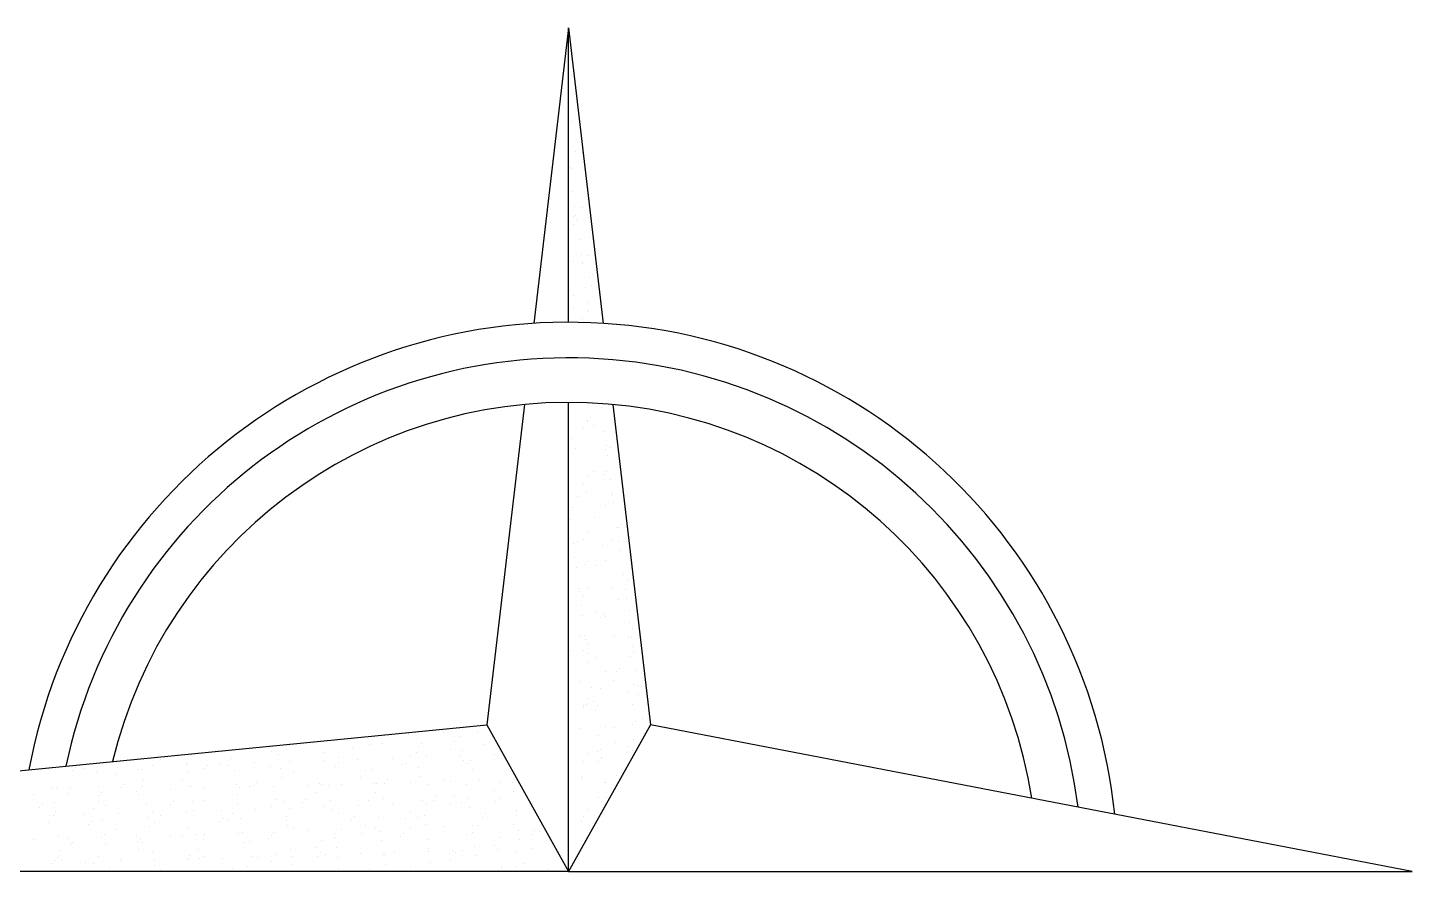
# Model space of a CAD drawing. Header units: inches. Extents: x -7543 to -822, y 102837 to 190349.
# Drawn here: x -837.5131 to -837.4535, y 102837.2486 to 102837.2849 of the extents above; entities that cross this region are included whole.
import ezdxf

# ---------------------------------------------------------------- set-up
doc = ezdxf.new("R2010")
doc.units = ezdxf.units.IN
doc.header["$MEASUREMENT"] = 0
doc.layers.get('0').update_dxf_attribs({"lineweight": 25})
doc.layers.add('ICOL', color=55, linetype='Continuous', lineweight=25)

# ---------------------------------------------------------------- blocks, each defined once
blk = doc.blocks.new('*X85')
at = {"color": 0}
for p, q in [((35.35100634536617, 26.69124596100903), (35.35100634536617, 26.69124596100903)), ((35.38757654664479, 26.68428732646171), (35.38757654664479, 26.68428732646171)), ((35.39126293332884, 26.68090937542364), (35.39126293332884, 26.68090937542364)), ((35.40216813763268, 26.69100057951342), (35.40216813763268, 26.69100057951342)), ((35.31622096837735, 26.66798536634149), (35.31622096837735, 26.66798536634149)), ((35.32403233179627, 26.67054807242274), (35.32403233179627, 26.67054807242274)), ((35.32745401455333, 26.66673381516303), (35.32745401455333, 26.66673381516303)), ((35.37006989115426, 26.67347154349571), (35.37006989115426, 26.67347154349571)), ((35.37805019608783, 26.67249423207156), (35.37805019608783, 26.67249423207156)), ((35.37850380561239, 26.66809854741224), (35.37850380561239, 26.66809854741224)), ((35.38249418137328, 26.66597333522792), (35.38249418137328, 26.66597333522792)), ((35.39290435241771, 26.66734386024623), (35.39290435241771, 26.66734386024623)), ((35.40866267847756, 26.6649654465239), (35.40866267847756, 26.6649654465239)), ((35.40916404814424, 26.66948448979864), (35.40916404814424, 26.66948448979864)), ((35.43040201836477, 26.67316199271945), (35.43040201836477, 26.67316199271945)), ((35.32865872540068, 26.65888576299038), (35.32865872540068, 26.65888576299038)), ((35.33114040123738, 26.66335586412495), (35.33114040123738, 26.66335586412495)), ((35.33906889644511, 26.66025628800869), (35.33906889644511, 26.66025628800869)), ((35.34658306042662, 26.64864258044101), (35.34658306042662, 26.64864258044101)), ((35.35226621252836, 26.65270948562877), (35.35226621252836, 26.65270948562877)), ((35.35532859217164, 26.6623969175611), (35.35532859217164, 26.6623969175611)), ((35.40342800479487, 26.65246410413316), (35.40342800479487, 26.65246410413316)), ((35.40886589766166, 26.64875576151175), (35.40886589766166, 26.64875576151175)), ((35.34854014638611, 26.64741193522522), (35.34854014638611, 26.64741193522522)), ((35.37931006325002, 26.63395775669129), (35.37931006325002, 26.63395775669129)), ((35.42856916657144, 26.64672451091828), (35.42856916657144, 26.64672451091828)), ((35.43166188552696, 26.63462551733919), (35.43166188552696, 26.63462551733919)), ((35.43225555325549, 26.6433465598802), (35.43225555325549, 26.6433465598802)), ((35.32393962114479, 26.62327631777797), (35.32393962114479, 26.62327631777797)), ((35.32529219895846, 26.63201159704247), (35.32529219895846, 26.63201159704247)), ((35.33237353560292, 26.6179033216945), (35.33237353560292, 26.6179033216945)), ((35.36844663447998, 26.6291709996196), (35.36844663447998, 26.6291709996196)), ((35.37213302116403, 26.62579304858152), (35.37213302116403, 26.62579304858152)), ((35.38622245837982, 26.62338949884871), (35.38622245837982, 26.62338949884871)), ((35.39465637283795, 26.61801650276524), (35.39465637283795, 26.61801650276524)), ((35.41134427428494, 26.61798851117919), (35.41134427428494, 26.61798851117919)), ((35.42760397001148, 26.6201291407316), (35.42760397001148, 26.6201291407316)), ((35.31993305806627, 26.60595399625651), (35.31993305806627, 26.60595399625651)), ((35.34709864726791, 26.60953041392333), (35.34709864726791, 26.60953041392333)), ((35.35352607969055, 26.61417301024851), (35.35352607969055, 26.61417301024851)), ((35.35750881831234, 26.61090093894164), (35.35750881831234, 26.61090093894164)), ((35.37376851403887, 26.61304156849405), (35.37376851403887, 26.61304156849405)), ((35.38953276631275, 26.60984911968179), (35.38953276631275, 26.60984911968179)), ((35.40093410324052, 26.61661798616088), (35.40093410324052, 26.61661798616088)), ((35.40468787195706, 26.61392762875289), (35.40468787195706, 26.61392762875289)), ((35.32655206612065, 26.59347512166221), (35.32655206612065, 26.59347512166221)), ((35.32941023422131, 26.59229560838311), (35.32941023422131, 26.59229560838311)), ((35.36273562765219, 26.59856053579402), (35.36273562765219, 26.59856053579402)), ((35.38056993041221, 26.59542128131103), (35.38056993041221, 26.59542128131103)), ((35.40943925440663, 26.59160818407616), (35.40943925440663, 26.59160818407616)), ((35.41312564109068, 26.58823023303809), (35.41312564109068, 26.58823023303809)), ((35.42501846488722, 26.59867371686476), (35.42501846488722, 26.59867371686476)), ((35.43292175268915, 26.59608904195893), (35.43292175268915, 26.59608904195893)), ((35.34009218837036, 26.57319427313098), (35.34009218837036, 26.57319427313098)), ((35.34931672231518, 26.57405467277749), (35.34931672231518, 26.57405467277749)), ((35.35300310899923, 26.57067672173941), (35.35300310899923, 26.57067672173941)), ((35.35478594685274, 26.57563653486825), (35.35478594685274, 26.57563653486825)), ((35.40237502560539, 26.57330745420172), (35.40237502560539, 26.57330745420172)), ((35.40594773911925, 26.57539115337263), (35.40594773911925, 26.57539115337263)), ((35.4305253862394, 26.57228630413836), (35.4305253862394, 26.57228630413836)), ((35.32781193328284, 26.55493864628195), (35.32781193328284, 26.55493864628195)), ((35.33837297993352, 26.55659864718946), (35.33837297993352, 26.55659864718946)), ((35.34852610282849, 26.56782127704751), (35.34852610282849, 26.56782127704751)), ((35.36553856913516, 26.56017506485628), (35.36553856913516, 26.56017506485628)), ((35.37594874017959, 26.56154558987459), (35.37594874017959, 26.56154558987459)), ((35.3818297975744, 26.55688480593076), (35.3818297975744, 26.55688480593076)), ((35.39220843590612, 26.563686219427), (35.39220843590612, 26.563686219427)), ((35.41080894006352, 26.56793445811825), (35.41080894006352, 26.56793445811825)), ((35.41937402510776, 26.56726263709383), (35.41937402510776, 26.56726263709383)), ((35.42978419615219, 26.56863316211214), (35.42978419615219, 26.56863316211214)), ((35.43418161985135, 26.55755256657867), (35.43418161985135, 26.55755256657867)), ((35.31660535764272, 26.54836531007628), (35.31660535764272, 26.54836531007628)), ((35.32211328420698, 26.55445801763705), (35.32211328420698, 26.55445801763705)), ((35.37040285414795, 26.55473279283968), (35.37040285414795, 26.55473279283968)), ((35.37888819487775, 26.54847849114702), (35.37888819487775, 26.54847849114702)), ((35.44117103211278, 26.54859167221776), (35.44117103211278, 26.54859167221776)), ((35.35604581401493, 26.53710005948798), (35.35604581401493, 26.53710005948798)), ((35.39030934224183, 26.53649185723405), (35.39030934224183, 26.53649185723405)), ((35.39399572892588, 26.53311390619598), (35.39399572892588, 26.53311390619598)), ((35.40720760628145, 26.53685467799237), (35.40720760628145, 26.53685467799237)), ((35.32907180044503, 26.51640217090168), (35.32907180044503, 26.51640217090168)), ((35.33018681015036, 26.51893834593537), (35.33018681015036, 26.51893834593537)), ((35.33387319683441, 26.51556039489729), (35.33387319683441, 26.51556039489729)), ((35.35624475559592, 26.52311222848398), (35.35624475559592, 26.52311222848398)), ((35.36467867005405, 26.51773923240051), (35.36467867005405, 26.51773923240051)), ((35.38308966473659, 26.51834833055051), (35.38308966473659, 26.51834833055051)), ((35.3839784910024, 26.51081971578924), (35.3839784910024, 26.51081971578924)), ((35.39438866204683, 26.51219024080754), (35.39438866204683, 26.51219024080754)), ((35.41064835777336, 26.51433087035995), (35.41064835777336, 26.51433087035995)), ((35.4113954740746, 26.51716997729624), (35.4113954740746, 26.51716997729624)), ((35.41852759283096, 26.52322540955472), (35.41852759283096, 26.52322540955472)), ((35.42696150728909, 26.51785241347125), (35.42696150728909, 26.51785241347125)), ((35.43544148701354, 26.51901609119841), (35.43544148701354, 26.51901609119841)), ((35.43781394697501, 26.51790728802678), (35.43781394697501, 26.51790728802678)), ((35.3301430350298, 26.50373214355169), (35.3301430350298, 26.50373214355169)), ((35.33275792486829, 26.49828326542929), (35.33275792486829, 26.49828326542929)), ((35.34055320607423, 26.50510266857), (35.34055320607423, 26.50510266857)), ((35.35127294198313, 26.49961646599756), (35.35127294198313, 26.49961646599756)), ((35.35681290180076, 26.50724329812241), (35.35681290180076, 26.50724329812241)), ((35.35730568117713, 26.49856358410772), (35.35730568117713, 26.49856358410772)), ((35.39504076210332, 26.49839644650003), (35.39504076210332, 26.49839644650003)), ((35.40846747344364, 26.49831820261211), (35.40846747344364, 26.49831820261211)), ((35.43130196216848, 26.49892904169062), (35.43130196216848, 26.49892904169062)), ((35.43498834885253, 26.49555109065254), (35.43498834885253, 26.49555109065254)), ((35.33033166760723, 26.47786569552142), (35.33033166760723, 26.47786569552142)), ((35.37117943007701, 26.48137553039194), (35.37117943007701, 26.48137553039194)), ((35.37486581676106, 26.47799757935386), (35.37486581676106, 26.47799757935386)), ((35.38434953189878, 26.47981185517024), (35.38434953189878, 26.47981185517024)), ((35.43670135417573, 26.48047961581814), (35.43670135417573, 26.48047961581814)), ((35.31854840004459, 26.46754400668279), (35.31854840004459, 26.46754400668279)), ((35.37239732282149, 26.47303018383699), (35.37239732282149, 26.47303018383699)), ((35.38083123727962, 26.46765718775352), (35.38083123727962, 26.46765718775352)), ((35.39226556190978, 26.46205365045413), (35.39226556190978, 26.46205365045413)), ((35.41282858391408, 26.4628348917405), (35.41282858391408, 26.4628348917405)), ((35.42908827964061, 26.46497552129291), (35.42908827964061, 26.46497552129291)), ((35.43468016005652, 26.47314336490773), (35.43468016005652, 26.47314336490773)), ((35.44311407451465, 26.46777036882426), (35.44311407451465, 26.46777036882426)), ((35.3214173676954, 26.45080037681782), (35.3214173676954, 26.45080037681782)), ((35.34858295689705, 26.45437679448465), (35.34858295689705, 26.45437679448465)), ((35.34891049209386, 26.4482012207823), (35.34891049209386, 26.4482012207823)), ((35.35856554833932, 26.46002710872746), (35.35856554833932, 26.46002710872746)), ((35.35899312794147, 26.45574731950295), (35.35899312794147, 26.45574731950295)), ((35.37525282366801, 26.45788794905536), (35.37525282366801, 26.45788794905536)), ((35.40241841286965, 26.46146436672219), (35.40241841286965, 26.46146436672219)), ((35.40972734060583, 26.45978172723185), (35.40972734060583, 26.45978172723185)), ((35.41119332932889, 26.44831440185304), (35.41119332932889, 26.44831440185304)), ((35.33159153476942, 26.43932922014116), (35.33159153476942, 26.43932922014116)), ((35.33214302981833, 26.44450013915544), (35.33214302981833, 26.44450013915544)), ((35.38560939906098, 26.44127537978998), (35.38560939906098, 26.44127537978998)), ((35.41217205000365, 26.44381271484851), (35.41217205000365, 26.44381271484851)), ((35.41585843668771, 26.44043476381043), (35.41585843668771, 26.44043476381043)), ((35.43796122133792, 26.44194314043787), (35.43796122133792, 26.44194314043787)), ((35.32626705281203, 26.42283495811926), (35.32626705281203, 26.42283495811926)), ((35.33470096727016, 26.41746196203579), (35.33470096727016, 26.41746196203579)), ((35.3520495179122, 26.42625920354982), (35.3520495179122, 26.42625920354982)), ((35.35573590459625, 26.42288125251174), (35.35573590459625, 26.42288125251174)), ((35.35982541550151, 26.4214906333472), (35.35982541550151, 26.4214906333472)), ((35.38854989004706, 26.42294813919), (35.38854989004706, 26.42294813919)), ((35.39698380450519, 26.41757514310653), (35.39698380450519, 26.41757514310653)), ((35.41098720776802, 26.42124525185158), (35.41098720776802, 26.42124525185158)), ((35.43325818183643, 26.4244908349107), (35.43325818183643, 26.4244908349107)), ((35.44752820150786, 26.41562017222586), (35.44752820150786, 26.41562017222586)), ((35.45083272728209, 26.42306132026074), (35.45083272728209, 26.42306132026074)), ((35.32359759383612, 26.39930439819836), (35.32359759383612, 26.39930439819836)), ((35.33285140193161, 26.4007927447609), (35.33285140193161, 26.4007927447609)), ((35.33985728956265, 26.40144502775077), (35.33985728956265, 26.40144502775077)), ((35.3670228787643, 26.4050214454176), (35.3670228787643, 26.4050214454176)), ((35.37313564974497, 26.40693732361201), (35.37313564974497, 26.40693732361201)), ((35.37743304980872, 26.40639197043591), (35.37743304980872, 26.40639197043591)), ((35.38686926622317, 26.40273890440971), (35.38686926622317, 26.40273890440971)), ((35.39369274553525, 26.40853259998832), (35.39369274553525, 26.40853259998832)), ((35.4208583347369, 26.41210901765514), (35.4208583347369, 26.41210901765514)), ((35.43126850578133, 26.41347954267345), (35.43126850578133, 26.41347954267345)), ((35.43922108850012, 26.40340666505762), (35.43922108850012, 26.40340666505762)), ((35.4531646699303, 26.40624989930507), (35.4531646699303, 26.40624989930507)), ((35.45685105661435, 26.40287194826699), (35.45685105661435, 26.40287194826699)), ((35.36506305931943, 26.39811917613531), (35.36506305931943, 26.39811917613531)), ((35.39304213783885, 26.38869638800638), (35.39304213783885, 26.38869638800638)), ((35.3967285245229, 26.3853184369683), (35.3967285245229, 26.3853184369683)), ((35.42734589655446, 26.39823235720605), (35.42734589655446, 26.39823235720605)), ((35.33291960574741, 26.37114287670771), (35.33291960574741, 26.37114287670771)), ((35.34241962003761, 26.37275291347227), (35.34241962003761, 26.37275291347227)), ((35.3610852826637, 26.38295415796693), (35.3610852826637, 26.38295415796693)), ((35.40470245727263, 26.37286609454301), (35.40470245727263, 26.37286609454301)), ((35.41224707493021, 26.38270877647132), (35.41224707493021, 26.38270877647132)), ((35.41412826967162, 26.36937450806857), (35.41412826967162, 26.36937450806857)), ((35.3341112690938, 26.36225626938063), (35.3341112690938, 26.36225626938063)), ((35.33660599243147, 26.36776492566963), (35.33660599243147, 26.36776492566963)), ((35.35085353449574, 26.3673799173888), (35.35085353449574, 26.3673799173888)), ((35.38546280063154, 26.35566609635056), (35.38546280063154, 26.35566609635056)), ((35.38812913338536, 26.36420242902945), (35.38812913338536, 26.36420242902945)), ((35.39587297167596, 26.35703662136887), (35.39587297167596, 26.35703662136887)), ((35.4121326674025, 26.35917725092127), (35.4121326674025, 26.35917725092127)), ((35.41313637173076, 26.36749309845954), (35.41313637173076, 26.36749309845954)), ((35.43929825660414, 26.3627536685881), (35.43929825660414, 26.3627536685881)), ((35.44048095566231, 26.36487018967735), (35.44048095566231, 26.36487018967735)), ((35.44970842764857, 26.36412419360641), (35.44970842764857, 26.36412419360641)), ((35.31893278930998, 26.34792395041757), (35.31893278930998, 26.34792395041757)), ((35.33162734465893, 26.34857852411301), (35.33162734465893, 26.34857852411301)), ((35.34203751570336, 26.34994904913132), (35.34203751570336, 26.34994904913132)), ((35.35400573758019, 26.3518209967699), (35.35400573758019, 26.3518209967699)), ((35.35829721142989, 26.35208967868373), (35.35829721142989, 26.35208967868373)), ((35.3623451498259, 26.34441768258667), (35.3623451498259, 26.34441768258667)), ((35.38121562654501, 26.34803713148832), (35.38121562654501, 26.34803713148832)), ((35.4135069420924, 26.34417230109105), (35.4135069420924, 26.34417230109105)), ((35.4340347577655, 26.35113357246295), (35.4340347577655, 26.35113357246295)), ((35.43772114444955, 26.34775562142487), (35.43772114444955, 26.34775562142487)), ((35.44349846378002, 26.34815031255906), (35.44349846378002, 26.34815031255906)), ((35.33537113625599, 26.32371979400037), (35.33537113625599, 26.32371979400037)), ((35.35857218726318, 26.32267086882527), (35.35857218726318, 26.32267086882527)), ((35.37391222567406, 26.33358006116428), (35.37391222567406, 26.33358006116428)), ((35.37759861235811, 26.3302021101262), (35.37759861235811, 26.3302021101262)), ((35.38938900054755, 26.32566595364919), (35.38938900054755, 26.32566595364919)), ((35.42085502449821, 26.32278404989602), (35.42085502449821, 26.32278404989602)), ((35.4417408228245, 26.32633371429709), (35.4417408228245, 26.32633371429709)), ((35.45512088959827, 26.33181169252514), (35.45512088959827, 26.33181169252514)), ((35.31747608026665, 26.31264859882751), (35.31747608026665, 26.31264859882751)), ((35.36360501698809, 26.3058812072064), (35.36360501698809, 26.3058812072064)), ((35.36700610172131, 26.3172978727418), (35.36700610172131, 26.3172978727418)), ((35.39499835750684, 26.31425818122647), (35.39499835750684, 26.31425818122647)), ((35.40390272249878, 26.3063107472835), (35.40390272249878, 26.3063107472835)), ((35.41431289354321, 26.30768127230181), (35.41431289354321, 26.30768127230181)), ((35.42928893895634, 26.31741105381255), (35.42928893895634, 26.31741105381255)), ((35.43057258926974, 26.30982190185422), (35.43057258926974, 26.30982190185422)), ((35.45773817847139, 26.31339831952105), (35.45773817847139, 26.31339831952105)), ((35.32290167732454, 26.29564675737913), (35.32290167732454, 26.29564675737913)), ((35.33487582541537, 26.29670466992778), (35.33487582541537, 26.29670466992778)), ((35.33508535653556, 26.29784190577057), (35.33508535653556, 26.29784190577057)), ((35.35006726652618, 26.29922317504596), (35.35006726652618, 26.29922317504596)), ((35.36047743757061, 26.30059370006427), (35.36047743757061, 26.30059370006427)), ((35.37673713329714, 26.30273432961667), (35.37673713329714, 26.30273432961667)), ((35.39736819377057, 26.29795508684131), (35.39736819377057, 26.29795508684131)), ((35.41476680925459, 26.30563582571079), (35.41476680925459, 26.30563582571079)), ((35.41490484560071, 26.29601724562085), (35.41490484560071, 26.29601724562085)), ((35.41859123228476, 26.29263929458277), (35.41859123228476, 26.29263929458277)), ((35.45965103100561, 26.29806826791206), (35.45965103100561, 26.29806826791206)), ((35.33663100341818, 26.28518331862011), (35.33663100341818, 26.28518331862011)), ((35.35478231350925, 26.27846373432216), (35.35478231350925, 26.27846373432216)), ((35.3584687001933, 26.27508578328408), (35.3584687001933, 26.27508578328408)), ((35.39064886770974, 26.28712947826892), (35.39064886770974, 26.28712947826892)), ((35.43599097743348, 26.27669536568304), (35.43599097743348, 26.27669536568304)), ((35.4430006899867, 26.28779723891683), (35.4430006899867, 26.28779723891683)), ((35.32087583171185, 26.26710264702406), (35.32087583171185, 26.26710264702406)), ((35.36486488415028, 26.26734473182614), (35.36486488415028, 26.26734473182614)), ((35.37472475448876, 26.27258882417827), (35.37472475448876, 26.27258882417827)), ((35.38315866894689, 26.2672158280948), (35.38315866894689, 26.2672158280948)), ((35.41602667641679, 26.26709935033053), (35.41602667641679, 26.26709935033053)), ((35.43700759172378, 26.27270200524901), (35.43700759172378, 26.27270200524901)), ((35.44544150618191, 26.26732900916554), (35.44544150618191, 26.26732900916554)), ((35.44901251113699, 26.26046655278718), (35.44901251113699, 26.26046655278718)), ((35.47004454070835, 26.26904550997935), (35.47004454070835, 26.26904550997935)), ((35.32508190346525, 26.24415077875968), (35.32508190346525, 26.24415077875968)), ((35.33789087058037, 26.24664684323984), (35.33789087058037, 26.24664684323984)), ((35.34134159919179, 26.24629140831209), (35.34134159919179, 26.24629140831209)), ((35.35123792376112, 26.24775986112358), (35.35123792376112, 26.24775986112358)), ((35.36850718839343, 26.24986782597891), (35.36850718839343, 26.24986782597891)), ((35.37586844534202, 26.25914185438435), (35.37586844534202, 26.25914185438435)), ((35.37891735943786, 26.25123835099722), (35.37891735943786, 26.25123835099722)), ((35.39190873487194, 26.24859300288866), (35.39190873487194, 26.24859300288866)), ((35.39517705516439, 26.25337898054963), (35.39517705516439, 26.25337898054963)), ((35.41352076099616, 26.24787304219431), (35.41352076099616, 26.24787304219431)), ((35.42234264436603, 26.25695539821646), (35.42234264436603, 26.25695539821646)), ((35.43275281541046, 26.25832592323477), (35.43275281541046, 26.25832592323477)), ((35.44426055714889, 26.24926076353656), (35.44426055714889, 26.24926076353656)), ((35.45589746552736, 26.25845443007741), (35.45589746552736, 26.25845443007741)), ((35.45958385221141, 26.25507647903934), (35.45958385221141, 26.25507647903934)), ((35.31574591325057, 26.24158834308566), (35.31574591325057, 26.24158834308566)), ((35.36612475131248, 26.22880825644588), (35.36612475131248, 26.22880825644588)), ((35.3957749334359, 26.24090091877873), (35.3957749334359, 26.24090091877873)), ((35.39946132011995, 26.23752296774065), (35.39946132011995, 26.23752296774065)), ((35.41728654357898, 26.22856287495026), (35.41728654357898, 26.22856287495026)), ((35.47130440787054, 26.23050903459908), (35.47130440787054, 26.23050903459908)), ((35.32859448447929, 26.22239359846054), (35.32859448447929, 26.22239359846054)), ((35.33565240134445, 26.22334740748003), (35.33565240134445, 26.22334740748003)), ((35.33702839893742, 26.21702060237707), (35.33702839893742, 26.21702060237707)), ((35.3393387880285, 26.21996945644196), (35.3393387880285, 26.21996945644196)), ((35.39087732171432, 26.22250677953128), (35.39087732171432, 26.22250677953128)), ((35.39931123617245, 26.21713378344781), (35.39931123617245, 26.21713378344781)), ((35.41686106526867, 26.22157903884092), (35.41686106526867, 26.22157903884092)), ((35.45316015894936, 26.22261996060201), (35.45316015894936, 26.22261996060201)), ((35.46159407340749, 26.21724696451854), (35.46159407340749, 26.21724696451854)), ((35.33915073774257, 26.20811036785958), (35.33915073774257, 26.20811036785958)), ((35.35673853317722, 26.20402552754222), (35.35673853317722, 26.20402552754222)), ((35.35978152105903, 26.19693605924504), (35.35978152105903, 26.19693605924504)), ((35.36739049098669, 26.19767781647659), (35.36739049098669, 26.19767781647659)), ((35.38694711026067, 26.20051247691187), (35.38694711026067, 26.20051247691187)), ((35.39316860203413, 26.2100565275084), (35.39316860203413, 26.2100565275084)), ((35.3973572813051, 26.20188300193018), (35.3973572813051, 26.20188300193018)), ((35.41361697703163, 26.20402363148258), (35.41361697703163, 26.20402363148258)), ((35.42967332822172, 26.19779099754733), (35.42967332822172, 26.19779099754733)), ((35.43676755336254, 26.2033381032353), (35.43676755336254, 26.2033381032353)), ((35.44045394004659, 26.19996015219722), (35.44045394004659, 26.19996015219722)), ((35.44078256623327, 26.20760004914941), (35.44078256623327, 26.20760004914941)), ((35.44552042431108, 26.2107242881563), (35.44552042431108, 26.2107242881563)), ((35.4511927372777, 26.20897057416772), (35.4511927372777, 26.20897057416772)), ((35.46745243300423, 26.21111120372013), (35.46745243300423, 26.21111120372013)), ((35.33311165428807, 26.19342490467432), (35.33311165428807, 26.19342490467432)), ((35.34352182533249, 26.19479542969263), (35.34352182533249, 26.19479542969263)), ((35.36738461847467, 26.19027178106561), (35.36738461847467, 26.19027178106561)), ((35.3766450212711, 26.1857845919366), (35.3766450212711, 26.1857845919366)), ((35.38033140795515, 26.18240664089852), (35.38033140795515, 26.18240664089852)), ((35.41854641074117, 26.19002639957), (35.41854641074117, 26.19002639957)), ((35.45785368519532, 26.18401622329749), (35.45785368519532, 26.18401622329749)), ((35.47256427503274, 26.19197255921882), (35.47256427503274, 26.19197255921882)), ((35.31652248917964, 26.16823108063792), (35.31652248917964, 26.16823108063792)), ((35.34041060490476, 26.16957389247932), (35.34041060490476, 26.16957389247932)), ((35.34474705170485, 26.17231155381354), (35.34474705170485, 26.17231155381354)), ((35.35318096616298, 26.16693855773007), (35.35318096616298, 26.16693855773007)), ((35.39442846919632, 26.17152005212813), (35.39442846919632, 26.17152005212813)), ((35.39773115310387, 26.16646271199879), (35.39773115310387, 26.16646271199879)), ((35.40702988893989, 26.17242473488429), (35.40702988893989, 26.17242473488429)), ((35.41546380339802, 26.16705173880082), (35.41546380339802, 26.16705173880082)), ((35.44678029147327, 26.17218781277604), (35.44678029147327, 26.17218781277604)), ((35.31629266335991, 26.15106754503745), (35.31629266335991, 26.15106754503745)), ((35.32020887586369, 26.16485312959984), (35.32020887586369, 26.16485312959984)), ((35.36864448563686, 26.15173530568535), (35.36864448563686, 26.15173530568535)), ((35.40538703212792, 26.15115712784482), (35.40538703212792, 26.15115712784482)), ((35.41579720317235, 26.15252765286313), (35.41579720317235, 26.15252765286313)), ((35.41980627790337, 26.15148992418974), (35.41980627790337, 26.15148992418974)), ((35.43205689889888, 26.15466828241554), (35.43205689889888, 26.15466828241554)), ((35.32126022097722, 26.14748259075885), (35.32126022097722, 26.14748259075885)), ((35.32438598695367, 26.14049313794045), (35.32438598695367, 26.14049313794045)), ((35.33760862101241, 26.14890920070011), (35.33760862101241, 26.14890920070011)), ((35.35155157615532, 26.14406955560727), (35.35155157615532, 26.14406955560727)), ((35.36196174719974, 26.14544008062558), (35.36196174719974, 26.14544008062558)), ((35.37822144292628, 26.14758071017799), (35.37822144292628, 26.14758071017799)), ((35.38354305821225, 26.14759577182959), (35.38354305821225, 26.14759577182959)), ((35.41763764119774, 26.14822177639317), (35.41763764119774, 26.14822177639317)), ((35.34167047206695, 26.13103741709905), (35.34167047206695, 26.13103741709905)), ((35.35751510910629, 26.13066826509449), (35.35751510910629, 26.13066826509449)), ((35.36089961893042, 26.12222950916655), (35.36089961893042, 26.12222950916655)), ((35.36120149579034, 26.12729031405641), (35.36120149579034, 26.12729031405641)), ((35.3175525305221, 26.11253106965719), (35.3175525305221, 26.11253106965719)), ((35.31847870884761, 26.093792873858), (35.31847870884761, 26.093792873858)), ((35.32656621309438, 26.08899715932099), (35.32656621309438, 26.08899715932099)), ((35.64095407706668, 26.08888128796588), (35.64095407706668, 26.08888128796588)), ((35.720983097252, 26.08819386365894), (35.720983097252, 26.08819386365894)), ((35.72185432676984, 26.08925481591676), (35.72185432676984, 26.08925481591676)), ((36.10673226940083, 26.08814194749426), (36.10673226940083, 26.08814194749426)), ((35.37116421996124, 26.07466235492482), (35.37116421996124, 26.07466235492482)), ((35.4195938608657, 26.07378356961325), (35.4195938608657, 26.07378356961325)), ((35.42232601222774, 26.07441697342921), (35.42232601222774, 26.07441697342921)), ((35.47634387651931, 26.07636313307803), (35.47634387651931, 26.07636313307803)), ((35.49962288105102, 26.07309614530632), (35.49962288105102, 26.07309614530632)), ((35.52869569879626, 26.07703089372593), (35.52869569879626, 26.07703089372593)), ((35.56343179982651, 26.08727170556693), (35.56343179982651, 26.08727170556693)), ((35.56390069786109, 26.07248700773178), (35.56390069786109, 26.07248700773178)), ((35.57985749106277, 26.07678551223031), (35.57985749106277, 26.07678551223031)), ((35.60377324378021, 26.07370914642337), (35.60377324378021, 26.07370914642337)), ((35.61418341482464, 26.07507967144167), (35.61418341482464, 26.07507967144167)), ((35.62618353509612, 26.07260018880252), (35.62618353509612, 26.07260018880252)), ((35.63044311055117, 26.07722030099408), (35.63044311055117, 26.07722030099408)), ((35.63387535535433, 26.07873167187913), (35.63387535535433, 26.07873167187913)), ((35.65760869975281, 26.08079671866091), (35.65760869975281, 26.08079671866091)), ((35.66801887079724, 26.08216724367922), (35.66801887079724, 26.08216724367922)), ((35.68427856652377, 26.08430787323163), (35.68427856652377, 26.08430787323163)), ((35.68622717763127, 26.07939943252703), (35.68622717763127, 26.07939943252703)), ((35.68846637233116, 26.07271336987325), (35.68846637233116, 26.07271336987325)), ((35.71144415572542, 26.08788429089845), (35.71144415572542, 26.08788429089845)), ((35.72466948393605, 26.08481591262086), (35.72466948393605, 26.08481591262086)), ((35.73738896989778, 26.07915405103141), (35.73738896989778, 26.07915405103141)), ((35.75074920956618, 26.072826550944), (35.75074920956618, 26.072826550944)), ((35.79140683418935, 26.08110021068023), (35.79140683418935, 26.08110021068023)), ((35.80219176117621, 26.08642549501982), (35.80219176117621, 26.08642549501982)), ((35.8130320468012, 26.07293973201474), (35.8130320468012, 26.07293973201474)), ((35.93759772127125, 26.07316609415622), (35.93759772127125, 26.07316609415622)), ((35.94893831302437, 26.08346874948133), (35.94893831302437, 26.08346874948133)), ((35.96342944528575, 26.08396970207376), (35.96342944528575, 26.08396970207376)), ((35.99906135745562, 26.07396680301918), (35.99906135745562, 26.07396680301918)), ((35.99988055850628, 26.07327927522696), (35.99988055850628, 26.07327927522696)), ((36.00129013530131, 26.08413651012922), (36.00129013530131, 26.08413651012922)), ((36.00947152850005, 26.07533732803748), (36.00947152850005, 26.07533732803748)), ((36.02573122422658, 26.07747795758989), (36.02573122422658, 26.07747795758989)), ((36.04345846547108, 26.08328227776683), (36.04345846547108, 26.08328227776683)), ((36.04714485215513, 26.07990432672875), (36.04714485215513, 26.07990432672875)), ((36.05245192756782, 26.0838911286336), (36.05245192756782, 26.0838911286336)), ((36.05289681342823, 26.08105437525672), (36.05289681342823, 26.08105437525672)), ((36.06216339574131, 26.07339245629769), (36.06216339574131, 26.07339245629769)), ((36.06330698447265, 26.08242490027503), (36.06330698447265, 26.08242490027503)), ((36.07956668019919, 26.08456552982744), (36.07956668019919, 26.08456552982744)), ((36.10646979185939, 26.08583728828243), (36.10646979185939, 26.08583728828243)), ((36.12444623297634, 26.07350563736843), (36.12444623297634, 26.07350563736843)), ((36.12466712939528, 26.0815139091277), (36.12466712939528, 26.0815139091277)), ((36.15882161413633, 26.08650504893033), (36.15882161413633, 26.08650504893033)), ((36.20998340640284, 26.08625966743471), (36.20998340640284, 26.08625966743471)), ((35.377052186156, 26.07214746451956), (35.377052186156, 26.07214746451956)), ((35.38548610061413, 26.06677446843609), (35.38548610061413, 26.06677446843609)), ((35.43933502339103, 26.07226064559029), (35.43933502339103, 26.07226064559029)), ((35.44776893784916, 26.06688764950682), (35.44776893784916, 26.06688764950682)), ((35.496102331835, 26.05953400194828), (35.496102331835, 26.05953400194828)), ((35.50161786062606, 26.07237382666104), (35.50161786062606, 26.07237382666104)), ((35.50330926773508, 26.06971819426824), (35.50330926773508, 26.06971819426824)), ((35.50651250287943, 26.06090452696658), (35.50651250287943, 26.06090452696658)), ((35.51005177508419, 26.06700083057757), (35.51005177508419, 26.06700083057757)), ((35.52277219860596, 26.06304515651899), (35.52277219860596, 26.06304515651899)), ((35.54993778780761, 26.06662157418582), (35.54993778780761, 26.06662157418582)), ((35.55573954951792, 26.05827916478844), (35.55573954951792, 26.05827916478844)), ((35.56034795885203, 26.06799209920413), (35.56034795885203, 26.06799209920413)), ((35.57233461231922, 26.06711401164831), (35.57233461231922, 26.06711401164831)), ((35.57660765457857, 26.07013272875654), (35.57660765457857, 26.07013272875654)), ((35.58083154497523, 26.0713277766672), (35.58083154497523, 26.0713277766672)), ((35.60809137179486, 26.05894692543635), (35.60809137179486, 26.05894692543635)), ((35.63461744955425, 26.06722719271905), (35.63461744955425, 26.06722719271905)), ((35.65925316406137, 26.05870154394073), (35.65925316406137, 26.05870154394073)), ((35.66086056516055, 26.07064035236026), (35.66086056516055, 26.07064035236026)), ((35.66454695184461, 26.06726240132218), (35.66454695184461, 26.06726240132218)), ((35.69690028678929, 26.06734037378978), (35.69690028678929, 26.06734037378978)), ((35.71327102835293, 26.06064770358955), (35.71327102835293, 26.06064770358955)), ((35.74206922908477, 26.06887198372113), (35.74206922908477, 26.06887198372113)), ((35.75918312402431, 26.06745355486053), (35.75918312402431, 26.06745355486053)), ((35.76562285062988, 26.06131546423745), (35.76562285062988, 26.06131546423745)), ((35.81678464289639, 26.06107008274183), (35.81678464289639, 26.06107008274183)), ((35.82146596125934, 26.06756673593127), (35.82146596125934, 26.06756673593127)), ((35.82209824927008, 26.0681845594142), (35.82209824927008, 26.0681845594142)), ((35.82578463595414, 26.06480660837612), (35.82578463595414, 26.06480660837612)), ((35.94522590148302, 26.06687923078163), (35.94522590148302, 26.06687923078163)), ((35.94603163572938, 26.06779309807275), (35.94603163572938, 26.06779309807275)), ((35.95563607252745, 26.06824975579994), (35.95563607252745, 26.06824975579994)), ((35.97189576825398, 26.07039038535235), (35.97189576825398, 26.07039038535235)), ((35.97431612173141, 26.06343862154293), (35.97431612173141, 26.06343862154293)), ((35.98333593337962, 26.06572876646814), (35.98333593337962, 26.06572876646814)), ((35.98702232006367, 26.06235081543006), (35.98702232006367, 26.06235081543006)), ((36.00831447296441, 26.06790627914349), (36.00831447296441, 26.06790627914349)), ((36.02833398602296, 26.06538478119174), (36.02833398602296, 26.06538478119174)), ((36.07059731019944, 26.06801946021422), (36.07059731019944, 26.06801946021422)), ((35.39820807068289, 26.05591062598734), (35.39820807068289, 26.05591062598734)), ((35.39884159093423, 26.0467293824915), (35.39884159093423, 26.0467293824915)), ((35.41510128666076, 26.0488700120439), (35.41510128666076, 26.0488700120439)), ((35.4158481926634, 26.04743168253561), (35.4158481926634, 26.04743168253561)), ((35.43950034895957, 26.05554263400763), (35.43950034895957, 26.05554263400763)), ((35.4422668758624, 26.05244642971073), (35.4422668758624, 26.05244642971073)), ((35.44318673564362, 26.05216468296955), (35.44318673564362, 26.05216468296955)), ((35.45055989295984, 26.05657838663524), (35.45055989295984, 26.05657838663524)), ((35.45267704690683, 26.05381695472904), (35.45267704690683, 26.05381695472904)), ((35.46893674263336, 26.05595758428145), (35.46893674263336, 26.05595758428145)), ((35.47813102989843, 26.04754486360634), (35.47813102989843, 26.04754486360634)), ((35.50172168522635, 26.05633300513963), (35.50172168522635, 26.05633300513963)), ((35.5207090128838, 26.05377426536851), (35.5207090128838, 26.05377426536851)), ((35.54041386713345, 26.04765804467709), (35.54041386713345, 26.04765804467709)), ((35.60073803306911, 26.05308684106158), (35.60073803306911, 26.05308684106158)), ((35.60269670436848, 26.04777122574782), (35.60269670436848, 26.04777122574782)), ((35.60442441975316, 26.0497088900235), (35.60442441975316, 26.0497088900235)), ((35.66497954160351, 26.04788440681856), (35.66497954160351, 26.04788440681856)), ((35.68194669699333, 26.05131847242245), (35.68194669699333, 26.05131847242245)), ((35.72726237883855, 26.0479975878893), (35.72726237883855, 26.0479975878893)), ((35.75655394436362, 26.04204009640213), (35.75655394436362, 26.04204009640213)), ((35.76197571717864, 26.05063104811551), (35.76197571717864, 26.05063104811551)), ((35.7656621038627, 26.04725309707743), (35.7656621038627, 26.04725309707743)), ((35.78371953356526, 26.04561651406896), (35.78371953356526, 26.04561651406896)), ((35.78954521607358, 26.04811076896004), (35.78954521607358, 26.04811076896004)), ((35.79266670135154, 26.04256373529996), (35.79266670135154, 26.04256373529996)), ((35.79412970460969, 26.04698703908727), (35.79412970460969, 26.04698703908727)), ((35.81038940033622, 26.04912766863968), (35.81038940033622, 26.04912766863968)), ((35.83755498953786, 26.05270408630651), (35.83755498953786, 26.05270408630651)), ((35.42358587938994, 26.03588049804895), (35.42358587938994, 26.03588049804895)), ((35.46058648079234, 26.03622075406982), (35.46058648079234, 26.03622075406982)), ((35.4776037436815, 26.03782665769776), (35.4776037436815, 26.03782665769776)), ((35.52995556595845, 26.03849441834566), (35.52995556595845, 26.03849441834566)), ((35.54061550097767, 26.03553332976288), (35.54061550097767, 26.03553332976288)), ((35.54430188766172, 26.03215537872481), (35.54430188766172, 26.03215537872481)), ((35.58111735822496, 26.03824903685005), (35.58111735822496, 26.03824903685005)), ((35.62182416490188, 26.03376496112377), (35.62182416490188, 26.03376496112377)), ((35.63262333669188, 26.02572432237464), (35.63262333669188, 26.02572432237464)), ((35.63513522251652, 26.04019519649887), (35.63513522251652, 26.04019519649887)), ((35.64888303241841, 26.02786495192704), (35.64888303241841, 26.02786495192704)), ((35.67604862162005, 26.03144136959387), (35.67604862162005, 26.03144136959387)), ((35.68645879266448, 26.03281189461218), (35.68645879266448, 26.03281189461218)), ((35.68748704479346, 26.04086295714676), (35.68748704479346, 26.04086295714676)), ((35.7018531850872, 26.03307753681683), (35.7018531850872, 26.03307753681683)), ((35.70271848839101, 26.03495252416459), (35.70271848839101, 26.03495252416459)), ((35.70553957177125, 26.02969958577875), (35.70553957177125, 26.02969958577875)), ((35.72988407759266, 26.03852894183142), (35.72988407759266, 26.03852894183142)), ((35.73864883705998, 26.04061757565115), (35.73864883705998, 26.04061757565115)), ((35.74029424863708, 26.03989946684973), (35.74029424863708, 26.03989946684973)), ((35.45181976012204, 26.01804191125498), (35.45181976012204, 26.01804191125498)), ((35.4554875906166, 26.02217860094331), (35.4554875906166, 26.02217860094331)), ((35.46392150507473, 26.01680560485984), (35.46392150507473, 26.01680560485984)), ((35.48049296888622, 26.0179798184642), (35.48049296888622, 26.0179798184642)), ((35.48417935557027, 26.01460186742612), (35.48417935557027, 26.01460186742612)), ((35.50298155238855, 26.01779652975936), (35.50298155238855, 26.01779652975936)), ((35.51454225370225, 26.01017865288124), (35.51454225370225, 26.01017865288124)), ((35.51777042785163, 26.02229178201404), (35.51777042785163, 26.02229178201404)), ((35.52495242474667, 26.01154917789955), (35.52495242474667, 26.01154917789955)), ((35.52620434230976, 26.01691878593057), (35.52620434230976, 26.01691878593057)), ((35.5412121204732, 26.01368980745195), (35.5412121204732, 26.01368980745195)), ((35.55699941668011, 26.01974268940819), (35.55699941668011, 26.01974268940819)), ((35.56170163281045, 26.01621144982508), (35.56170163281045, 26.01621144982508)), ((35.56837770967485, 26.01726622511878), (35.56837770967485, 26.01726622511878)), ((35.57878788071928, 26.01863675013709), (35.57878788071928, 26.01863675013709)), ((35.58005326508665, 26.02240496308479), (35.58005326508665, 26.02240496308479)), ((35.58848717954479, 26.01703196700132), (35.58848717954479, 26.01703196700132)), ((35.59504757644581, 26.0207773796895), (35.59504757644581, 26.0207773796895)), ((35.60935123895705, 26.02041045005608), (35.60935123895705, 26.02041045005608)), ((35.62221316564745, 26.02435379735633), (35.62221316564745, 26.02435379735633)), ((35.64233610232169, 26.02251814415552), (35.64233610232169, 26.02251814415552)), ((35.66051303122356, 26.02016506856046), (35.66051303122356, 26.02016506856046)), ((35.47111696877407, 26.004461605662), (35.47111696877407, 26.004461605662)), ((35.4788636108437, 25.9992901823175), (35.4788636108437, 25.9992901823175)), ((35.4873766645006, 26.00660223521441), (35.4873766645006, 26.00660223521441))]:
    blk.add_line(p, q, dxfattribs=at)

msp = doc.modelspace()

# ---------------------------------------------------------------- linework, layer by layer
at = {"layer": 'ICOL'}
for points in [[(-837.4898249502049, 102837.272264322), (-837.489824950204, 102837.2849494528), (-837.4913184047113, 102837.2722171093)], [(-837.4898249502049, 102837.272264322), (-837.489824950204, 102837.2849494528), (-837.4883314956986, 102837.2722171093)], [(-837.491728081141, 102837.2687244411), (-837.493346694837, 102837.2549250616), (-837.4898249502065, 102837.2486198758)], [(-837.4898249502065, 102837.2486198758), (-837.4898249502052, 102837.268814317)], [(-837.4898249502065, 102837.2486198758), (-837.4898249502052, 102837.268814317)], [(-837.4879218192693, 102837.2687244411), (-837.4863032055752, 102837.2549250616), (-837.4898249502065, 102837.2486198758)]]:
    msp.add_lwpolyline(points, dxfattribs=at)
for points in [[(-837.4898249502065, 102837.2486198758), (-837.5576648744482, 102837.2486198758), (-837.493346694837, 102837.2549250616)], [(-837.4898249502065, 102837.2486198758), (-837.4534953732032, 102837.2486198758), (-837.4863032055752, 102837.2549250616)]]:
    msp.add_lwpolyline(points, close=True, dxfattribs=at)
for radius, start, end in [(0.02364444618061163, 5.978296821957097, 169.3430834878246), (0.02211242465000265, 7.18505707874161, 168.1820942152866), (0.02019444117100999, 8.969229209515662, 166.4667020683606)]:
    msp.add_arc((-837.4898249502065, 102837.2486198758), radius, start, end, dxfattribs=at)

# ---------------------------------------------------------------- block references
at = {"layer": 'ICOL', "xscale": 0.03830053826095536, "yscale": 0.03830053826095536, "zscale": 0.03830053826095536, "rotation": 89.99999999608839}
msp.add_blockref('*X85', (-836.4905878638347, 102835.8960100174), dxfattribs=at)

doc.saveas('drawing.dxf')
